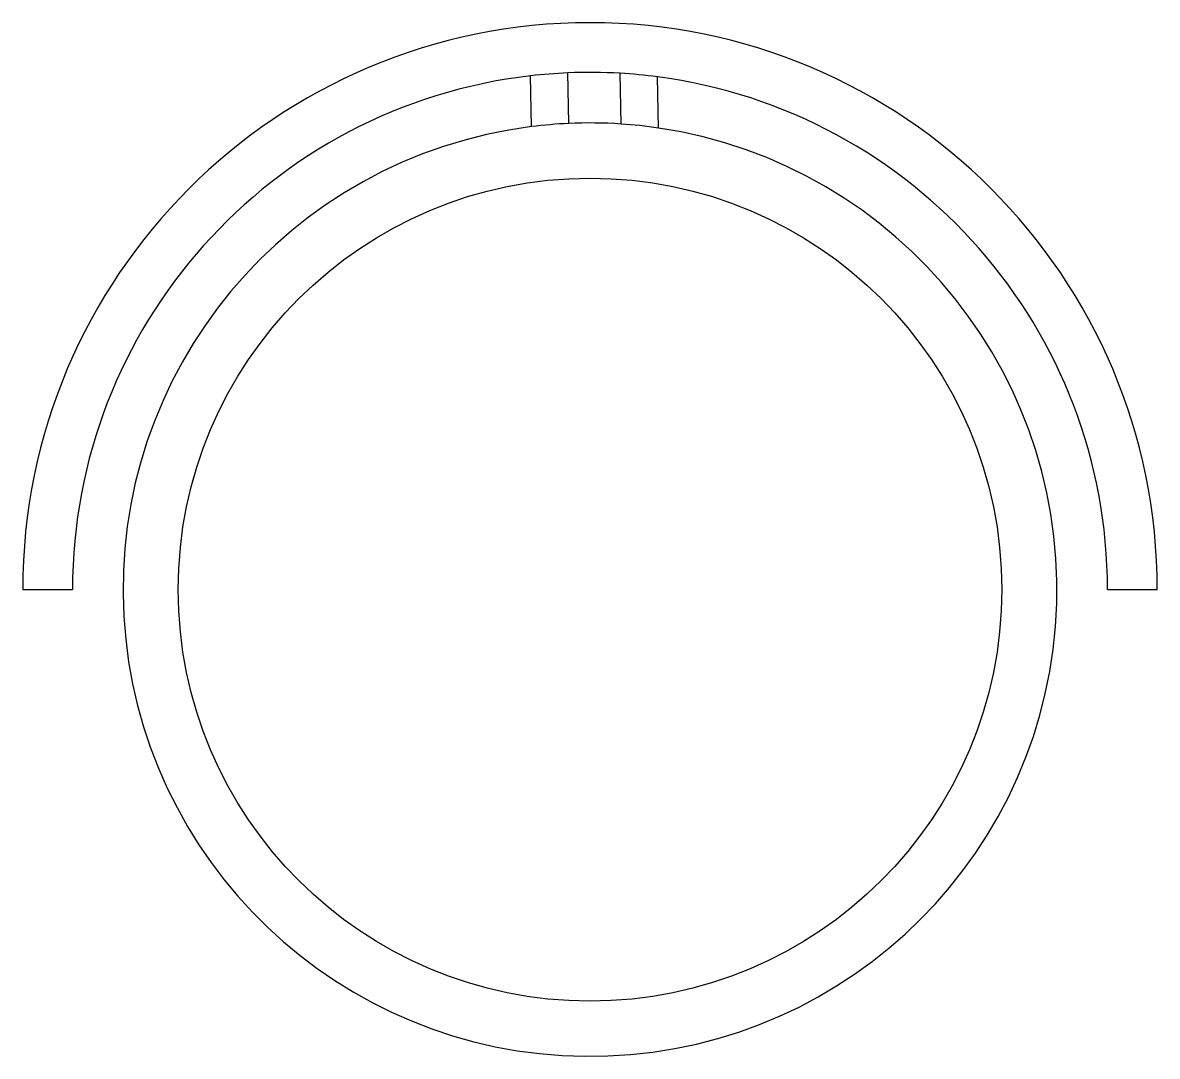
# Model space of a CAD drawing. Extents: x 6.079 to 6.444, y 6.802 to 7.135.
import ezdxf

# ---------------------------------------------------------------- set-up
doc = ezdxf.new("R2010")
doc.units = 0
doc.layers.get('0').update_dxf_attribs({"linetype": 'CONTINUOUS'})

msp = doc.modelspace()

# ---------------------------------------------------------------- linework, layer by layer
at = {"color": 0}
for p, q in [((6.254800079535205, 7.102305417533543), (6.254512893677977, 7.118719728367505)), ((6.271586343519852, 7.102129306454279), (6.271301188527175, 7.118427541788131)), ((6.242816234569454, 7.101277096762046), (6.242530478394478, 7.117609693095432)), ((6.283610734285722, 7.100840203336691), (6.283322977975289, 7.11728711882716)), ((6.079384004993127, 6.952460629076628), (6.095373141782091, 6.952460629076628)), ((6.427870971598197, 6.952460629076628), (6.443860108387167, 6.952460629076628))]:
    msp.add_line(p, q, dxfattribs=at)
msp.add_circle((6.26162205669014, 6.952460629076628), 0.1322702351485937, dxfattribs=at)
for radius, start, end in [(0.1822380516970276, 0, 180), (0.1662489149080573, 92.44986018701434, 96.59424147166027), (0.1662489149080573, 86.66231094122321, 92.44986018701434), (0.1662489149080573, 82.49962337520132, 86.66231094122321), (0.1662489149080574, 96.59424147166027, 180), (0.1662489149080574, 0, 82.49962337520132), (0.15, 97.20224732901669, 81.57056799747384), (0.1500000000000004, 92.60670247770628, 97.20224732901669), (0.1500000000000004, 86.19111800377677, 92.60670247770628), (0.1500000000000004, 81.57056799747384, 86.19111800377677)]:
    msp.add_arc((6.26162205669014, 6.952460629076628), radius, start, end, dxfattribs=at)

doc.saveas('drawing.dxf')
